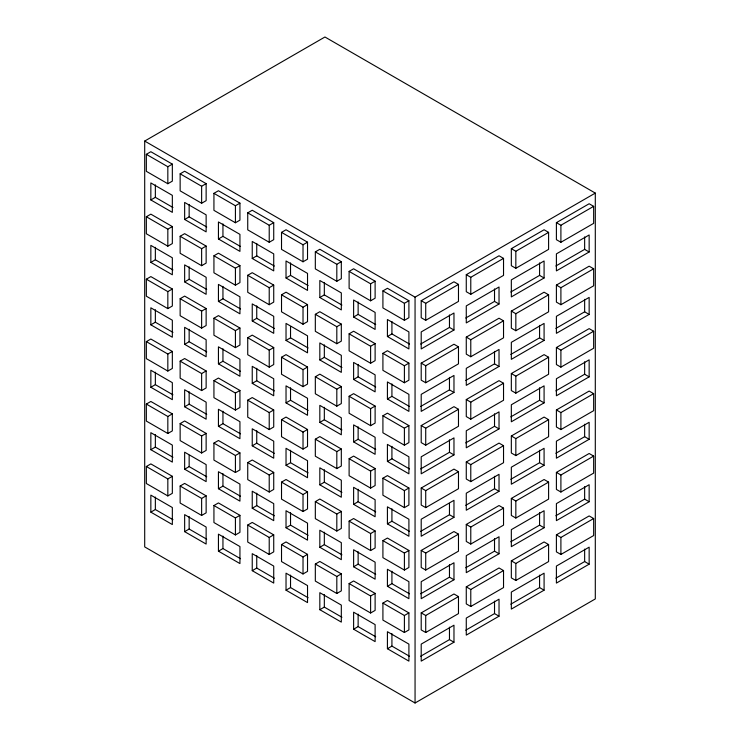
<?xml version="1.0" encoding="UTF-8"?>
<svg xmlns="http://www.w3.org/2000/svg" width="740" height="740" viewBox="0 0 740 740"><rect width="100%" height="100%" fill="white"/><g stroke="black" fill="none" stroke-linecap="round" stroke-linejoin="round"><path stroke-width="1.11" d="M144.698 141.062L324.943 37L595.302 193.094L595.302 598.938L415.057 703L144.698 546.906L144.698 141.062L415.057 297.156L595.302 193.094M146.344 154.318L150.849 151.719L172.337 164.123L172.337 181.133L167.832 183.742L146.344 171.329L146.344 154.318L167.832 166.731L172.337 164.123M180.144 173.826L184.649 171.227L206.136 183.64L206.136 200.651L201.631 203.25L180.144 190.846L180.144 173.826L201.631 186.24L206.136 183.64M150.849 199.948L172.337 212.352L172.337 195.342L150.849 182.937L150.849 199.948L155.354 197.349L172.938 207.496M146.344 216.755L150.849 214.156L172.337 226.56L172.337 243.571L167.832 246.179L146.344 233.766L146.344 216.755L167.832 229.169L172.337 226.56M213.934 193.344L218.439 190.744L239.936 203.149L239.936 220.159L235.422 222.758L213.934 210.354L213.934 193.344L235.422 205.748L239.936 203.149M184.649 219.456L206.136 231.87L206.136 214.859L184.649 202.446L184.649 219.456L189.153 216.857L206.738 227.013M180.144 236.273L184.649 233.664L206.136 246.078L206.136 263.089L201.631 265.688L180.144 253.284L180.144 236.273L201.631 248.677L206.136 246.078M150.849 262.386L172.337 274.79L172.337 257.779L150.849 245.375L150.849 262.386L155.354 259.786L172.938 269.933M247.733 212.852L252.238 210.253L273.726 222.657L273.726 239.668L269.221 242.276L247.733 229.863L247.733 212.852L269.221 225.265L273.726 222.657M146.344 279.193L150.849 276.594L172.337 288.998L172.337 306.009L167.832 308.617L146.344 296.204L146.344 279.193L167.832 291.606L172.337 288.998M218.439 238.974L239.936 251.378L239.936 234.367L218.439 221.963L218.439 238.974L222.944 236.365L240.528 246.522M213.934 255.781L218.439 253.182L239.936 265.586L239.936 282.597L235.422 285.196L213.934 272.792L213.934 255.781L235.422 268.185L239.936 265.586M184.649 281.894L206.136 294.307L206.136 277.296L184.649 264.883L184.649 281.894L189.153 279.295L206.738 289.451M281.524 232.369L286.029 229.761L307.526 242.174L307.526 259.185L303.021 261.784L281.524 249.38L281.524 232.369L303.021 244.774L307.526 242.174M180.144 298.71L184.649 296.102L206.136 308.515L206.136 325.526L201.631 328.125L180.144 315.721L180.144 298.71L201.631 311.114L206.136 308.515M252.238 258.482L273.726 270.886L273.726 253.875L252.238 241.471L252.238 258.482L256.743 255.883L274.327 266.03M150.849 324.823L172.337 337.227L172.337 320.216L150.849 307.812L150.849 324.823L155.354 322.224L172.938 332.371M247.733 275.289L252.238 272.69L273.726 285.094L273.726 302.105L269.221 304.714L247.733 292.3L247.733 275.289L269.221 287.703L273.726 285.094M146.344 341.63L150.849 339.031L172.337 351.435L172.337 368.446L167.832 371.055L146.344 358.641L146.344 341.63L167.832 354.044L172.337 351.435M218.439 301.411L239.936 313.815L239.936 296.805L218.439 284.401L218.439 301.411L222.944 298.803L240.528 308.959M315.323 251.878L319.828 249.278L341.316 261.683L341.316 278.693L336.811 281.293L315.323 268.888L315.323 251.878L336.811 264.282L341.316 261.683M213.934 318.219L218.439 315.619L239.936 328.024L239.936 345.034L235.422 347.634L213.934 335.229L213.934 318.219L235.422 330.623L239.936 328.024M286.029 277.99L307.526 290.404L307.526 273.393L286.029 260.979L286.029 277.99L290.533 275.391L308.118 285.548M184.649 344.331L206.136 356.745L206.136 339.734L184.649 327.321L184.649 344.331L189.153 341.732L206.738 351.889M281.524 294.807L286.029 292.198L307.526 304.612L307.526 321.623L303.021 324.222L281.524 311.818L281.524 294.807L303.021 307.211L307.526 304.612M180.144 361.148L184.649 358.539L206.136 370.953L206.136 387.964L201.631 390.563L180.144 378.159L180.144 361.148L201.631 373.552L206.136 370.953M252.238 320.92L273.726 333.324L273.726 316.313L252.238 303.909L252.238 320.92L256.743 318.32L274.327 328.468M349.114 271.386L353.618 268.786L375.115 281.191L375.115 298.202L370.611 300.81L349.114 288.397L349.114 271.386L370.611 283.799L375.115 281.191M150.849 387.261L172.337 399.665L172.337 382.654L150.849 370.25L150.849 387.261L155.354 384.661L172.938 394.809M247.733 337.727L252.238 335.128L273.726 347.532L273.726 364.543L269.221 367.151L247.733 354.738L247.733 337.727L269.221 350.14L273.726 347.532M319.828 297.508L341.316 309.912L341.316 292.901L319.828 280.497L319.828 297.508L324.333 294.899L341.917 305.056M146.344 404.068L150.849 401.469L172.337 413.873L172.337 430.884L167.832 433.492L146.344 421.079L146.344 404.068L167.832 416.481L172.337 413.873M218.439 363.849L239.936 376.253L239.936 359.242L218.439 346.838L218.439 363.849L222.944 361.24L240.528 371.397M315.323 314.315L319.828 311.716L341.316 324.12L341.316 341.131L336.811 343.73L315.323 331.326L315.323 314.315L336.811 326.719L341.316 324.12M213.934 380.656L218.439 378.057L239.936 390.461L239.936 407.472L235.422 410.071L213.934 397.667L213.934 380.656L235.422 393.06L239.936 390.461M286.029 340.428L307.526 352.841L307.526 335.831L286.029 323.417L286.029 340.428L290.533 337.829L308.118 347.985M382.913 290.903L387.418 288.295L408.906 300.708L408.906 317.719L404.401 320.318L382.913 307.914L382.913 290.903L404.401 303.308L408.906 300.708M184.649 406.769L206.136 419.182L206.136 402.171L184.649 389.758L184.649 406.769L189.153 404.17L206.738 414.326M281.524 357.244L286.029 354.636L307.526 367.049L307.526 384.06L303.021 386.659L281.524 374.255L281.524 357.244L303.021 369.649L307.526 367.049M353.618 317.016L375.115 329.42L375.115 312.41L353.618 300.005L353.618 317.016L358.132 314.417L375.707 324.564M180.144 423.585L184.649 420.977L206.136 433.39L206.136 450.401L201.631 453L180.144 440.596L180.144 423.585L201.631 435.99L206.136 433.39M252.238 383.357L273.726 395.761L273.726 378.75L252.238 366.346L252.238 383.357L256.743 380.758L274.327 390.905M349.114 333.823L353.618 331.224L375.115 343.628L375.115 360.639L370.611 363.248L349.114 350.834L349.114 333.823L370.611 346.237L375.115 343.628M150.849 449.698L172.337 462.102L172.337 445.092L150.849 432.687L150.849 449.698L155.354 447.099L172.938 457.246M247.733 400.164L252.238 397.565L273.726 409.969L273.726 426.98L269.221 429.589L247.733 417.175L247.733 400.164L269.221 412.578L273.726 409.969M421.208 300.708L453.971 281.792L458.476 284.401L458.476 301.411L425.722 320.318L421.208 317.719L421.208 300.708L425.722 303.308L458.476 284.401M466.274 274.688L499.028 255.781L503.533 258.38L503.533 275.391L470.779 294.307L466.274 291.699L466.274 274.688L470.779 277.296L503.533 258.38M511.331 248.677L544.085 229.761L548.599 232.369L548.599 249.38L515.836 268.287L511.331 265.688L511.331 248.677L515.836 251.276L548.599 232.369M556.397 222.657L589.151 203.75L593.656 206.349L593.656 223.36L560.902 242.276L556.397 239.668L556.397 222.657L560.902 225.265L593.656 206.349M319.828 359.945L341.316 372.35L341.316 355.339L319.828 342.935L319.828 359.945L324.333 357.346L341.917 367.493M146.344 466.505L150.849 463.906L172.337 476.31L172.337 493.321L167.832 495.93L146.344 483.516L146.344 466.505L167.832 478.919L172.337 476.31M218.439 426.286L239.936 438.69L239.936 421.68L218.439 409.276L218.439 426.286L222.944 423.687L240.528 433.834M315.323 376.753L319.828 374.153L341.316 386.558L341.316 403.568L336.811 406.168L315.323 393.763L315.323 376.753L336.811 389.157L341.316 386.558M387.418 336.524L408.906 348.938L408.906 331.927L387.418 319.514L387.418 336.524L391.923 333.925L409.507 344.082M213.934 443.094L218.439 440.494L239.936 452.899L239.936 469.909L235.422 472.509L213.934 460.104L213.934 443.094L235.422 455.498L239.936 452.899M286.029 402.865L307.526 415.279L307.526 398.268L286.029 385.855L286.029 402.865L290.533 400.266L308.118 410.423M382.913 353.341L387.418 350.732L408.906 363.146L408.906 380.157L404.401 382.756L382.913 370.351L382.913 353.341L404.401 365.745L408.906 363.146M184.649 469.206L206.136 481.62L206.136 464.609L184.649 452.196L184.649 469.206L189.153 466.607L206.738 476.763M281.524 419.682L286.029 417.073L307.526 429.487L307.526 446.498L303.021 449.097L281.524 436.693L281.524 419.682L303.021 432.086L307.526 429.487M353.618 379.454L375.115 391.858L375.115 374.847L353.618 362.443L353.618 379.454L358.132 376.854L375.707 387.002M420.681 344.045L449.467 327.422L453.971 330.022L453.971 313.011L421.208 331.927L421.208 348.938L453.971 330.022M465.738 318.024L494.524 301.411L499.028 304.011L499.028 287L466.274 305.907L466.274 322.918L499.028 304.011M510.794 292.013L539.58 275.391L544.085 277.99L544.085 260.979L511.331 279.896L511.331 296.907L544.085 277.99M555.86 265.993L584.646 249.38L589.151 251.979L589.151 234.969L556.397 253.875L556.397 270.886L589.151 251.979M180.144 486.023L184.649 483.414L206.136 495.828L206.136 512.838L201.631 515.438L180.144 503.034L180.144 486.023L201.631 498.427L206.136 495.828M252.238 445.795L273.726 458.199L273.726 441.188L252.238 428.784L252.238 445.795L256.743 443.195L274.327 453.343M349.114 396.261L353.618 393.661L375.115 406.066L375.115 423.086L370.611 425.685L349.114 413.272L349.114 396.261L370.611 408.674L375.115 406.066M150.849 512.135L172.337 524.549L172.337 507.529L150.849 495.125L150.849 512.135L155.354 509.536L172.938 519.684M247.733 462.602L252.238 460.003L273.726 472.407L273.726 489.427L269.221 492.026L247.733 479.613L247.733 462.602L269.221 475.015L273.726 472.407M421.208 363.146L453.971 344.23L458.476 346.838L458.476 363.849L425.722 382.756L421.208 380.157L421.208 363.146L425.722 365.745L458.476 346.838M466.274 337.125L499.028 318.219L503.533 320.818L503.533 337.829L470.779 356.745L466.274 354.136L466.274 337.125L470.779 339.734L503.533 320.818M511.331 311.114L544.085 292.198L548.599 294.807L548.599 311.818L515.836 330.725L511.331 328.125L511.331 311.114L515.836 313.714L548.599 294.807M556.397 285.094L589.151 266.187L593.656 268.786L593.656 285.797L560.902 304.714L556.397 302.105L556.397 285.094L560.902 287.703L593.656 268.786M319.828 422.383L341.316 434.787L341.316 417.776L319.828 405.372L319.828 422.383L324.333 419.784L341.917 429.931M218.439 488.724L239.936 501.128L239.936 484.117L218.439 471.713L218.439 488.724L222.944 486.125L240.528 496.272M315.323 439.19L319.828 436.591L341.316 448.995L341.316 466.006L336.811 468.605L315.323 456.201L315.323 439.19L336.811 451.594L341.316 448.995M387.418 398.962L408.906 411.375L408.906 394.365L387.418 381.951L387.418 398.962L391.923 396.363L409.507 406.519M213.934 505.531L218.439 502.932L239.936 515.336L239.936 532.347L235.422 534.946L213.934 522.542L213.934 505.531L235.422 517.935L239.936 515.336M286.029 465.303L307.526 477.716L307.526 460.706L286.029 448.292L286.029 465.303L290.533 462.704L308.118 472.86M382.913 415.778L387.418 413.17L408.906 425.583L408.906 442.594L404.401 445.193L382.913 432.789L382.913 415.778L404.401 428.183L408.906 425.583M184.649 531.644L206.136 544.057L206.136 527.047L184.649 514.633L184.649 531.644L189.153 529.045L206.738 539.201M281.524 482.119L286.029 479.511L307.526 491.924L307.526 508.935L303.021 511.534L281.524 499.13L281.524 482.119L303.021 494.524L307.526 491.924M353.618 441.891L375.115 454.305L375.115 437.285L353.618 424.88L353.618 441.891L358.132 439.292L375.707 449.439M420.681 406.482L449.467 389.86L453.971 392.459L453.971 375.448L421.208 394.365L421.208 411.375L453.971 392.459M465.738 380.462L494.524 363.849L499.028 366.448L499.028 349.437L466.274 368.344L466.274 385.355L499.028 366.448M510.794 354.451L539.58 337.829L544.085 340.428L544.085 323.417L511.331 342.333L511.331 359.344L544.085 340.428M555.86 328.43L584.646 311.818L589.151 314.417L589.151 297.406L556.397 316.313L556.397 333.324L589.151 314.417M252.238 508.232L273.726 520.646L273.726 503.626L252.238 491.221L252.238 508.232L256.743 505.633L274.327 515.78M349.114 458.698L353.618 456.099L375.115 468.513L375.115 485.523L370.611 488.123L349.114 475.709L349.114 458.698L370.611 471.112L375.115 468.513M247.733 525.039L252.238 522.44L273.726 534.854L273.726 551.864L269.221 554.463L247.733 542.05L247.733 525.039L269.221 537.453L273.726 534.854M421.208 425.583L453.971 406.667L458.476 409.276L458.476 426.286L425.722 445.193L421.208 442.594L421.208 425.583L425.722 428.183L458.476 409.276M466.274 399.563L499.028 380.656L503.533 383.255L503.533 400.266L470.779 419.182L466.274 416.574L466.274 399.563L470.779 402.171L503.533 383.255M511.331 373.552L544.085 354.636L548.599 357.244L548.599 374.255L515.836 393.162L511.331 390.563L511.331 373.552L515.836 376.151L548.599 357.244M556.397 347.532L589.151 328.625L593.656 331.224L593.656 348.235L560.902 367.151L556.397 364.543L556.397 347.532L560.902 350.14L593.656 331.224M319.828 484.82L341.316 497.224L341.316 480.214L319.828 467.81L319.828 484.82L324.333 482.221L341.917 492.368M218.439 551.161L239.936 563.566L239.936 546.555L218.439 534.151L218.439 551.161L222.944 548.562L240.528 558.709M315.323 501.627L319.828 499.028L341.316 511.433L341.316 528.443L336.811 531.043L315.323 518.638L315.323 501.627L336.811 514.032L341.316 511.433M387.418 461.409L408.906 473.813L408.906 456.802L387.418 444.389L387.418 461.409L391.923 458.8L409.507 468.957M286.029 527.75L307.526 540.154L307.526 523.143L286.029 510.73L286.029 527.75L290.533 525.141L308.118 535.298M382.913 478.216L387.418 475.607L408.906 488.021L408.906 505.032L404.401 507.631L382.913 495.227L382.913 478.216L404.401 490.62L408.906 488.021M281.524 544.557L286.029 541.948L307.526 554.362L307.526 571.373L303.021 573.972L281.524 561.567L281.524 544.557L303.021 556.961L307.526 554.362M353.618 504.329L375.115 516.742L375.115 499.731L353.618 487.318L353.618 504.329L358.132 501.729L375.707 511.877M420.681 468.92L449.467 452.297L453.971 454.897L453.971 437.886L421.208 456.802L421.208 473.813L453.971 454.897M465.738 442.899L494.524 426.286L499.028 428.886L499.028 411.875L466.274 430.782L466.274 447.793L499.028 428.886M510.794 416.888L539.58 400.266L544.085 402.865L544.085 385.855L511.331 404.771L511.331 421.782L544.085 402.865M555.86 390.868L584.646 374.255L589.151 376.854L589.151 359.844L556.397 378.75L556.397 395.761L589.151 376.854M252.238 570.67L273.726 583.083L273.726 566.072L252.238 553.659L252.238 570.67L256.743 568.07L274.327 578.218M349.114 521.136L353.618 518.537L375.115 530.95L375.115 547.961L370.611 550.56L349.114 538.146L349.114 521.136L370.611 533.549L375.115 530.95M421.208 488.021L453.971 469.105L458.476 471.713L458.476 488.724L425.722 507.631L421.208 505.032L421.208 488.021L425.722 490.62L458.476 471.713M466.274 462L499.028 443.094L503.533 445.693L503.533 462.704L470.779 481.62L466.274 479.011L466.274 462L470.779 464.609L503.533 445.693M511.331 435.99L544.085 417.073L548.599 419.682L548.599 436.693L515.836 455.6L511.331 453L511.331 435.99L515.836 438.589L548.599 419.682M556.397 409.969L589.151 391.062L593.656 393.661L593.656 410.672L560.902 429.589L556.397 426.98L556.397 409.969L560.902 412.578L593.656 393.661M319.828 547.258L341.316 559.662L341.316 542.651L319.828 530.247L319.828 547.258L324.333 544.659L341.917 554.806M315.323 564.065L319.828 561.466L341.316 573.87L341.316 590.881L336.811 593.489L315.323 581.076L315.323 564.065L336.811 576.469L341.316 573.87M387.418 523.846L408.906 536.25L408.906 519.24L387.418 506.835L387.418 523.846L391.923 521.238L409.507 531.394M286.029 590.187L307.526 602.591L307.526 585.581L286.029 573.176L286.029 590.187L290.533 587.579L308.118 597.735M382.913 540.653L387.418 538.054L408.906 550.458L408.906 567.469L404.401 570.068L382.913 557.664L382.913 540.653L404.401 553.058L408.906 550.458M353.618 566.766L375.115 579.179L375.115 562.169L353.618 549.755L353.618 566.766L358.132 564.167L375.707 574.314M420.681 531.357L449.467 514.735L453.971 517.334L453.971 500.323L421.208 519.24L421.208 536.25L453.971 517.334M465.738 505.337L494.524 488.724L499.028 491.323L499.028 474.312L466.274 493.219L466.274 510.23L499.028 491.323M510.794 479.326L539.58 462.704L544.085 465.303L544.085 448.292L511.331 467.208L511.331 484.219L544.085 465.303M555.86 453.306L584.646 436.693L589.151 439.292L589.151 422.281L556.397 441.188L556.397 458.199L589.151 439.292M349.114 583.573L353.618 580.974L375.115 593.388L375.115 610.398L370.611 612.998L349.114 600.584L349.114 583.573L370.611 595.987L375.115 593.388M421.208 550.458L453.971 531.542L458.476 534.151L458.476 551.161L425.722 570.068L421.208 567.469L421.208 550.458L425.722 553.058L458.476 534.151M466.274 524.438L499.028 505.531L503.533 508.13L503.533 525.141L470.779 544.057L466.274 541.449L466.274 524.438L470.779 527.047L503.533 508.13M511.331 498.427L544.085 479.511L548.599 482.119L548.599 499.13L515.836 518.037L511.331 515.438L511.331 498.427L515.836 501.026L548.599 482.119M556.397 472.407L589.151 453.5L593.656 456.099L593.656 473.11L560.902 492.026L556.397 489.427L556.397 472.407L560.902 475.015L593.656 456.099M319.828 609.695L341.316 622.1L341.316 605.089L319.828 592.685L319.828 609.695L324.333 607.096L341.917 617.243M387.418 586.284L408.906 598.688L408.906 581.677L387.418 569.273L387.418 586.284L391.923 583.675L409.507 593.832M382.913 603.091L387.418 600.491L408.906 612.896L408.906 629.907L404.401 632.506L382.913 620.101L382.913 603.091L404.401 615.495L408.906 612.896M353.618 629.204L375.115 641.617L375.115 624.606L353.618 612.193L353.618 629.204L358.132 626.604L375.707 636.761M420.681 593.795L449.467 577.172L453.971 579.771L453.971 562.761L421.208 581.677L421.208 598.688L453.971 579.771M465.738 567.774L494.524 551.161L499.028 553.76L499.028 536.75L466.274 555.657L466.274 572.668L499.028 553.76M510.794 541.763L539.58 525.141L544.085 527.75L544.085 510.73L511.331 529.646L511.331 546.657L544.085 527.75M555.86 515.743L584.646 499.13L589.151 501.729L589.151 484.719L556.397 503.626L556.397 520.646L589.151 501.729M421.208 612.896L453.971 593.98L458.476 596.588L458.476 613.599L425.722 632.506L421.208 629.907L421.208 612.896L425.722 615.495L458.476 596.588M466.274 586.876L499.028 567.969L503.533 570.568L503.533 587.579L470.779 606.495L466.274 603.896L466.274 586.876L470.779 589.484L503.533 570.568M511.331 560.865L544.085 541.948L548.599 544.557L548.599 561.567L515.836 580.475L511.331 577.875L511.331 560.865L515.836 563.464L548.599 544.557M556.397 534.854L589.151 515.937L593.656 518.537L593.656 535.547L560.902 554.463L556.397 551.864L556.397 534.854L560.902 537.453L593.656 518.537M387.418 648.721L408.906 661.125L408.906 644.115L387.418 631.71L387.418 648.721L391.923 646.113L409.507 656.269M420.681 656.232L449.467 639.61L453.971 642.218L453.971 625.198L421.208 644.115L421.208 661.125L453.971 642.218M465.738 630.212L494.524 613.599L499.028 616.198L499.028 599.187L466.274 618.094L466.274 635.114L499.028 616.198M510.794 604.201L539.58 587.579L544.085 590.187L544.085 573.176L511.331 592.083L511.331 609.094L544.085 590.187M555.86 578.19L584.646 561.567L589.151 564.167L589.151 547.156L556.397 566.072L556.397 583.083L589.151 564.167M584.646 236.902L584.646 249.38M584.646 299.339L584.646 311.818M584.646 361.777L584.646 374.255M584.646 424.214L584.646 436.693M584.646 486.652L584.646 499.13M584.646 549.089L584.646 561.567M560.902 225.265L560.902 242.276M560.902 287.703L560.902 304.714M560.902 350.14L560.902 367.151M560.902 412.578L560.902 429.589M560.902 475.015L560.902 492.026M560.902 537.453L560.902 554.463M539.58 262.913L539.58 275.391M539.58 325.36L539.58 337.829M539.58 387.797L539.58 400.266M539.58 450.235L539.58 462.704M539.58 512.672L539.58 525.141M539.58 575.11L539.58 587.579M515.836 251.276L515.836 268.287M515.836 313.714L515.836 330.725M515.836 376.151L515.836 393.162M515.836 438.589L515.836 455.6M515.836 501.026L515.836 518.037M515.836 563.464L515.836 580.475M494.524 288.933L494.524 301.411M494.524 351.371L494.524 363.849M494.524 413.808L494.524 426.286M494.524 476.246L494.524 488.724M494.524 538.683L494.524 551.161M494.524 601.12L494.524 613.599M470.779 277.296L470.779 294.307M470.779 339.734L470.779 356.745M470.779 402.171L470.779 419.182M470.779 464.609L470.779 481.62M470.779 527.047L470.779 544.057M470.779 589.484L470.779 606.495M449.467 314.944L449.467 327.422M449.467 377.382L449.467 389.86M449.467 439.828L449.467 452.297M449.467 503.394L449.467 514.735M449.467 564.703L449.467 577.172M449.467 627.141L449.467 639.61M425.722 303.308L425.722 320.318M425.722 365.745L425.722 382.756M425.722 428.183L425.722 445.193M425.722 490.62L425.722 507.631M425.722 553.058L425.722 570.068M425.722 615.495L425.722 632.506M415.057 297.156L415.057 703M404.401 303.308L404.401 320.318M404.401 365.745L404.401 382.756M404.401 428.183L404.401 445.193M404.401 490.62L404.401 507.631M404.401 553.058L404.401 570.068M404.401 615.495L404.401 632.506M391.923 321.456L391.923 333.925M391.923 383.894L391.923 396.363M391.923 446.331L391.923 458.8M391.923 508.769L391.923 521.238M391.923 571.206L391.923 583.675M391.923 633.644L391.923 646.113M370.611 283.799L370.611 300.81M370.611 346.237L370.611 363.248M370.611 408.674L370.611 425.685M370.611 471.112L370.611 488.123M370.611 533.549L370.611 550.56M370.611 595.987L370.611 612.998M358.132 301.939L358.132 314.417M358.132 364.376L358.132 376.854M358.132 426.814L358.132 439.292M358.132 489.251L358.132 501.729M358.132 551.688L358.132 564.167M358.132 614.126L358.132 626.604M336.811 264.282L336.811 281.293M336.811 326.719L336.811 343.73M336.811 389.157L336.811 406.168M336.811 451.594L336.811 468.605M336.811 514.032L336.811 531.043M336.811 576.469L336.811 593.489M324.333 282.43L324.333 294.899M324.333 344.868L324.333 357.346M324.333 407.305L324.333 419.784M324.333 469.743L324.333 482.221M324.333 532.18L324.333 544.659M324.333 594.618L324.333 607.096M303.021 244.774L303.021 261.784M303.021 307.211L303.021 324.222M303.021 369.649L303.021 386.659M303.021 432.086L303.021 449.097M303.021 494.524L303.021 511.534M303.021 556.961L303.021 573.972M290.533 262.913L290.533 275.391M290.533 326.488L290.533 337.829M290.533 387.797L290.533 400.266M290.533 450.235L290.533 462.704M290.533 512.672L290.533 525.141M290.533 575.11L290.533 587.579M269.221 225.265L269.221 242.276M269.221 287.703L269.221 304.714M269.221 350.14L269.221 367.151M269.221 412.578L269.221 429.589M269.221 475.015L269.221 492.026M269.221 537.453L269.221 554.463M256.743 243.405L256.743 255.883M256.743 305.842L256.743 318.32M256.743 368.279L256.743 380.758M256.743 430.717L256.743 443.195M256.743 493.154L256.743 505.633M256.743 555.592L256.743 568.07M235.422 205.748L235.422 222.758M235.422 268.185L235.422 285.196M235.422 330.623L235.422 347.634M235.422 393.06L235.422 410.071M235.422 455.498L235.422 472.509M235.422 517.935L235.422 534.946M222.944 223.896L222.944 236.365M222.944 286.334L222.944 298.803M222.944 348.771L222.944 361.24M222.944 411.209L222.944 423.687M222.944 473.646L222.944 486.125M222.944 536.084L222.944 548.562M201.631 186.24L201.631 203.25M201.631 248.677L201.631 265.688M201.631 311.114L201.631 328.125M201.631 373.552L201.631 390.563M201.631 435.99L201.631 453M201.631 498.427L201.631 515.438M189.153 204.379L189.153 216.857M189.153 266.816L189.153 279.295M189.153 329.254L189.153 341.732M189.153 391.7L189.153 404.17M189.153 455.267L189.153 466.607M189.153 516.576L189.153 529.045M167.832 166.731L167.832 183.742M167.832 229.169L167.832 246.179M167.832 291.606L167.832 308.617M167.832 354.044L167.832 371.055M167.832 416.481L167.832 433.492M167.832 478.919L167.832 495.93M155.354 184.871L155.354 197.349M155.354 247.308L155.354 259.786M155.354 309.746L155.354 322.224M155.354 372.183L155.354 384.661M155.354 434.621L155.354 447.099M155.354 497.058L155.354 509.536"/></g></svg>
